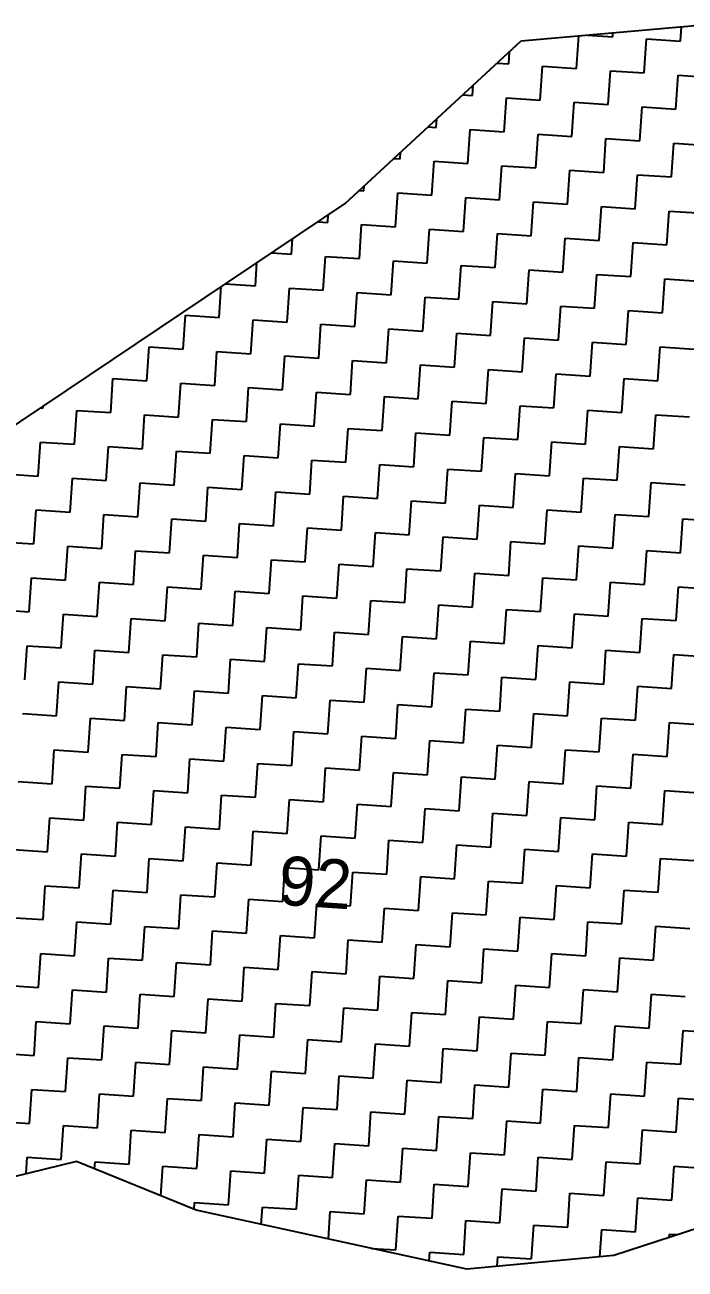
# Model space of a CAD drawing. Header units: metres. Extents: x 286068 to 287358, y 2005630 to 2007098.
# Drawn here: x 287064.4 to 287127.5, y 2006490 to 2006608.8 of the extents above; entities that cross this region are included whole.
import ezdxf
from ezdxf.enums import TextEntityAlignment as Align

# ---------------------------------------------------------------- set-up
doc = ezdxf.new("R2010")
doc.units = ezdxf.units.M
doc.layers.add('POLY_HATCH', color=12, linetype='Continuous')
doc.layers.add('TEXT_PARCEL', color=7, linetype='Continuous')
doc.styles.add('TEXT_MAP', font='')
doc.styles.get('TEXT_MAP').set_extended_font_data('Kruti Dev 050')

msp = doc.modelspace()

# ---------------------------------------------------------------- linework, layer by layer
at = {"layer": 'POLY_HATCH'}
for p, q in [((287111.83, 2006607.26), (287135.23, 2006609.32)), ((287095, 2006591.73), (287111.83, 2006607.26)), ((287059.69, 2006568.04), (287095, 2006591.73)), ((287069.34, 2006500.27), (287058.55, 2006497.64)), ((287080.76, 2006495.61), (287069.34, 2006500.27)), ((287137.81, 2006496.85), (287120.69, 2006491.28)), ((287106.64, 2006489.98), (287080.76, 2006495.61)), ((287120.69, 2006491.28), (287106.64, 2006489.98))]:
    msp.add_line(p, q, dxfattribs=at)
at = {"layer": 'POLY_HATCH', "linetype": 'Continuous'}
for p, q in [((287120.57, 2006607.65), (287120.59, 2006608.03)), ((287127.05, 2006607.22), (287127.14, 2006608.61)), ((287117.11, 2006604.63), (287117.32, 2006607.74)), ((287118.15, 2006607.81), (287120.57, 2006607.65)), ((287123.59, 2006604.2), (287123.81, 2006607.44)), ((287123.81, 2006607.44), (287127.05, 2006607.22)), ((287110.63, 2006605.06), (287110.7, 2006606.22)), ((287109.53, 2006605.13), (287110.63, 2006605.06)), ((287113.65, 2006601.6), (287113.87, 2006604.84)), ((287113.87, 2006604.84), (287117.11, 2006604.63)), ((287120.14, 2006601.17), (287120.35, 2006604.41)), ((287120.35, 2006604.41), (287123.59, 2006604.2)), ((287126.62, 2006600.74), (287126.83, 2006603.98)), ((287126.83, 2006603.98), (287130.08, 2006603.77)), ((287106.23, 2006602.09), (287107.17, 2006602.03)), ((287107.17, 2006602.03), (287107.23, 2006603.02)), ((287110.2, 2006598.57), (287110.41, 2006601.82)), ((287110.41, 2006601.82), (287113.65, 2006601.6)), ((287116.68, 2006598.14), (287116.89, 2006601.39)), ((287116.89, 2006601.39), (287120.14, 2006601.17)), ((287123.16, 2006597.71), (287123.38, 2006600.96)), ((287123.38, 2006600.96), (287126.62, 2006600.74)), ((287103.71, 2006599), (287103.77, 2006599.82)), ((287102.94, 2006599.06), (287103.71, 2006599)), ((287106.74, 2006595.55), (287106.95, 2006598.79)), ((287106.95, 2006598.79), (287110.2, 2006598.57)), ((287113.22, 2006595.12), (287113.44, 2006598.36)), ((287113.44, 2006598.36), (287116.68, 2006598.14)), ((287119.71, 2006594.69), (287119.92, 2006597.93)), ((287119.92, 2006597.93), (287123.16, 2006597.71)), ((287126.19, 2006594.26), (287126.4, 2006597.5)), ((287126.4, 2006597.5), (287129.65, 2006597.28)), ((287100.25, 2006595.98), (287100.3, 2006596.62)), ((287099.65, 2006596.02), (287100.25, 2006595.98)), ((287103.28, 2006592.52), (287103.5, 2006595.76)), ((287103.5, 2006595.76), (287106.74, 2006595.55)), ((287109.76, 2006592.09), (287109.98, 2006595.33)), ((287109.98, 2006595.33), (287113.22, 2006595.12)), ((287116.25, 2006591.66), (287116.46, 2006594.9)), ((287116.46, 2006594.9), (287119.71, 2006594.69)), ((287122.73, 2006591.23), (287122.95, 2006594.47)), ((287122.95, 2006594.47), (287126.19, 2006594.26)), ((287096.36, 2006592.98), (287096.8, 2006592.95)), ((287096.8, 2006592.95), (287096.83, 2006593.42)), ((287099.82, 2006589.49), (287100.04, 2006592.74)), ((287100.04, 2006592.74), (287103.28, 2006592.52)), ((287106.31, 2006589.06), (287106.52, 2006592.31)), ((287106.52, 2006592.31), (287109.76, 2006592.09)), ((287112.79, 2006588.63), (287113.01, 2006591.88)), ((287113.01, 2006591.88), (287116.25, 2006591.66)), ((287119.27, 2006588.2), (287119.49, 2006591.45)), ((287119.49, 2006591.45), (287122.73, 2006591.23)), ((287093.34, 2006589.93), (287093.39, 2006590.65)), ((287125.76, 2006587.77), (287125.97, 2006591.01)), ((287125.97, 2006591.01), (287129.22, 2006590.8)), ((287092.4, 2006589.99), (287093.34, 2006589.93)), ((287096.37, 2006586.47), (287096.58, 2006589.71)), ((287096.58, 2006589.71), (287099.82, 2006589.49)), ((287102.85, 2006586.04), (287103.07, 2006589.28)), ((287103.07, 2006589.28), (287106.31, 2006589.06)), ((287089.88, 2006586.9), (287089.98, 2006588.36)), ((287109.33, 2006585.61), (287109.55, 2006588.85)), ((287109.55, 2006588.85), (287112.79, 2006588.63)), ((287115.82, 2006585.18), (287116.03, 2006588.42)), ((287116.03, 2006588.42), (287119.27, 2006588.2)), ((287122.3, 2006584.75), (287122.52, 2006587.99)), ((287122.52, 2006587.99), (287125.76, 2006587.77)), ((287087.99, 2006587.02), (287089.88, 2006586.9)), ((287092.91, 2006583.44), (287093.13, 2006586.68)), ((287093.13, 2006586.68), (287096.37, 2006586.47)), ((287086.43, 2006583.87), (287086.57, 2006586.08)), ((287099.39, 2006583.01), (287099.61, 2006586.25)), ((287099.61, 2006586.25), (287102.85, 2006586.04)), ((287105.88, 2006582.58), (287106.09, 2006585.82)), ((287106.09, 2006585.82), (287109.33, 2006585.61)), ((287112.36, 2006582.15), (287112.58, 2006585.39)), ((287112.58, 2006585.39), (287115.82, 2006585.18)), ((287118.84, 2006581.72), (287119.06, 2006584.96)), ((287119.06, 2006584.96), (287122.3, 2006584.75)), ((287125.33, 2006581.29), (287125.54, 2006584.53)), ((287125.54, 2006584.53), (287128.79, 2006584.32)), ((287082.97, 2006580.85), (287083.16, 2006583.79)), ((287083.57, 2006584.06), (287086.43, 2006583.87)), ((287089.45, 2006580.41), (287089.67, 2006583.66)), ((287089.67, 2006583.66), (287092.91, 2006583.44)), ((287095.94, 2006579.98), (287096.15, 2006583.23)), ((287096.15, 2006583.23), (287099.39, 2006583.01)), ((287102.42, 2006579.55), (287102.64, 2006582.8)), ((287102.64, 2006582.8), (287105.88, 2006582.58)), ((287108.9, 2006579.12), (287109.12, 2006582.37)), ((287109.12, 2006582.37), (287112.36, 2006582.15)), ((287115.39, 2006578.69), (287115.6, 2006581.93)), ((287115.6, 2006581.93), (287118.84, 2006581.72)), ((287079.51, 2006577.82), (287079.73, 2006581.06)), ((287079.73, 2006581.06), (287082.97, 2006580.85)), ((287121.87, 2006578.26), (287122.09, 2006581.5)), ((287122.09, 2006581.5), (287125.33, 2006581.29)), ((287086, 2006577.39), (287086.21, 2006580.63)), ((287086.21, 2006580.63), (287089.45, 2006580.41)), ((287092.48, 2006576.96), (287092.69, 2006580.2)), ((287092.69, 2006580.2), (287095.94, 2006579.98)), ((287098.96, 2006576.53), (287099.18, 2006579.77)), ((287099.18, 2006579.77), (287102.42, 2006579.55)), ((287105.45, 2006576.1), (287105.66, 2006579.34)), ((287105.66, 2006579.34), (287108.9, 2006579.12)), ((287111.93, 2006575.67), (287112.15, 2006578.91)), ((287112.15, 2006578.91), (287115.39, 2006578.69)), ((287118.41, 2006575.24), (287118.63, 2006578.48)), ((287118.63, 2006578.48), (287121.87, 2006578.26)), ((287076.06, 2006574.79), (287076.27, 2006578.03)), ((287076.27, 2006578.03), (287079.51, 2006577.82)), ((287082.54, 2006574.36), (287082.75, 2006577.6)), ((287082.75, 2006577.6), (287086, 2006577.39)), ((287089.02, 2006573.93), (287089.24, 2006577.17)), ((287089.24, 2006577.17), (287092.48, 2006576.96)), ((287124.9, 2006574.81), (287125.11, 2006578.05)), ((287125.11, 2006578.05), (287128.35, 2006577.83)), ((287095.51, 2006573.5), (287095.72, 2006576.74)), ((287095.72, 2006576.74), (287098.96, 2006576.53)), ((287101.99, 2006573.07), (287102.2, 2006576.31)), ((287102.2, 2006576.31), (287105.45, 2006576.1)), ((287072.6, 2006571.77), (287072.81, 2006575.01)), ((287072.81, 2006575.01), (287076.06, 2006574.79)), ((287108.47, 2006572.64), (287108.69, 2006575.88)), ((287108.69, 2006575.88), (287111.93, 2006575.67)), ((287114.96, 2006572.21), (287115.17, 2006575.45)), ((287115.17, 2006575.45), (287118.41, 2006575.24)), ((287121.44, 2006571.78), (287121.66, 2006575.02)), ((287121.66, 2006575.02), (287124.9, 2006574.81)), ((287079.08, 2006571.33), (287079.3, 2006574.58)), ((287079.3, 2006574.58), (287082.54, 2006574.36)), ((287085.57, 2006570.9), (287085.78, 2006574.15)), ((287085.78, 2006574.15), (287089.02, 2006573.93)), ((287092.05, 2006570.47), (287092.26, 2006573.72)), ((287092.26, 2006573.72), (287095.51, 2006573.5)), ((287066.11, 2006572.2), (287066.13, 2006572.36)), ((287098.53, 2006570.04), (287098.75, 2006573.29)), ((287098.75, 2006573.29), (287101.99, 2006573.07)), ((287105.02, 2006569.61), (287105.23, 2006572.86)), ((287105.23, 2006572.86), (287108.47, 2006572.64)), ((287111.5, 2006569.18), (287111.72, 2006572.42)), ((287111.72, 2006572.42), (287114.96, 2006572.21)), ((287065.9, 2006572.21), (287066.11, 2006572.2)), ((287069.14, 2006568.74), (287069.36, 2006571.98)), ((287069.36, 2006571.98), (287072.6, 2006571.77)), ((287075.62, 2006568.31), (287075.84, 2006571.55)), ((287075.84, 2006571.55), (287079.08, 2006571.33)), ((287117.98, 2006568.75), (287118.2, 2006571.99)), ((287118.2, 2006571.99), (287121.44, 2006571.78)), ((287124.47, 2006568.32), (287124.68, 2006571.56)), ((287124.68, 2006571.56), (287127.92, 2006571.35)), ((287082.11, 2006567.88), (287082.32, 2006571.12)), ((287082.32, 2006571.12), (287085.57, 2006570.9)), ((287088.59, 2006567.45), (287088.81, 2006570.69)), ((287088.81, 2006570.69), (287092.05, 2006570.47)), ((287095.08, 2006567.02), (287095.29, 2006570.26)), ((287095.29, 2006570.26), (287098.53, 2006570.04)), ((287065.68, 2006565.71), (287065.9, 2006568.95)), ((287065.9, 2006568.95), (287069.14, 2006568.74)), ((287101.56, 2006566.59), (287101.77, 2006569.83)), ((287101.77, 2006569.83), (287105.02, 2006569.61)), ((287108.04, 2006566.16), (287108.26, 2006569.4)), ((287108.26, 2006569.4), (287111.5, 2006569.18)), ((287114.53, 2006565.73), (287114.74, 2006568.97)), ((287114.74, 2006568.97), (287117.98, 2006568.75)), ((287072.17, 2006565.28), (287072.38, 2006568.52)), ((287072.38, 2006568.52), (287075.62, 2006568.31)), ((287078.65, 2006564.85), (287078.87, 2006568.09)), ((287078.87, 2006568.09), (287082.11, 2006567.88)), ((287085.14, 2006564.42), (287085.35, 2006567.66)), ((287085.35, 2006567.66), (287088.59, 2006567.45)), ((287121.01, 2006565.3), (287121.23, 2006568.54)), ((287121.23, 2006568.54), (287124.47, 2006568.32)), ((287091.62, 2006563.99), (287091.83, 2006567.23)), ((287091.83, 2006567.23), (287095.08, 2006567.02)), ((287098.1, 2006563.56), (287098.32, 2006566.8)), ((287098.32, 2006566.8), (287101.56, 2006566.59)), ((287062.44, 2006565.93), (287065.68, 2006565.71)), ((287068.71, 2006562.26), (287068.93, 2006565.5)), ((287068.93, 2006565.5), (287072.17, 2006565.28)), ((287104.59, 2006563.13), (287104.8, 2006566.37)), ((287104.8, 2006566.37), (287108.04, 2006566.16)), ((287111.07, 2006562.7), (287111.28, 2006565.94)), ((287111.28, 2006565.94), (287114.53, 2006565.73)), ((287117.55, 2006562.27), (287117.77, 2006565.51)), ((287117.77, 2006565.51), (287121.01, 2006565.3)), ((287075.19, 2006561.82), (287075.41, 2006565.07)), ((287075.41, 2006565.07), (287078.65, 2006564.85)), ((287081.68, 2006561.39), (287081.89, 2006564.64)), ((287081.89, 2006564.64), (287085.14, 2006564.42)), ((287088.16, 2006560.96), (287088.38, 2006564.21)), ((287088.38, 2006564.21), (287091.62, 2006563.99)), ((287124.04, 2006561.84), (287124.25, 2006565.08)), ((287124.25, 2006565.08), (287127.49, 2006564.86)), ((287094.65, 2006560.53), (287094.86, 2006563.78)), ((287094.86, 2006563.78), (287098.1, 2006563.56)), ((287101.13, 2006560.1), (287101.34, 2006563.34)), ((287101.34, 2006563.34), (287104.59, 2006563.13)), ((287107.61, 2006559.67), (287107.83, 2006562.91)), ((287107.83, 2006562.91), (287111.07, 2006562.7)), ((287065.25, 2006559.23), (287065.47, 2006562.47)), ((287065.47, 2006562.47), (287068.71, 2006562.26)), ((287071.74, 2006558.8), (287071.95, 2006562.04)), ((287071.95, 2006562.04), (287075.19, 2006561.82)), ((287114.1, 2006559.24), (287114.31, 2006562.48)), ((287114.31, 2006562.48), (287117.55, 2006562.27)), ((287120.58, 2006558.81), (287120.8, 2006562.05)), ((287120.8, 2006562.05), (287124.04, 2006561.84)), ((287078.22, 2006558.37), (287078.44, 2006561.61)), ((287078.44, 2006561.61), (287081.68, 2006561.39)), ((287084.7, 2006557.94), (287084.92, 2006561.18)), ((287084.92, 2006561.18), (287088.16, 2006560.96)), ((287091.19, 2006557.51), (287091.4, 2006560.75)), ((287091.4, 2006560.75), (287094.65, 2006560.53)), ((287127.06, 2006558.38), (287127.28, 2006561.62)), ((287127.28, 2006561.62), (287130.52, 2006561.41)), ((287062.01, 2006559.44), (287065.25, 2006559.23)), ((287097.67, 2006557.08), (287097.89, 2006560.32)), ((287097.89, 2006560.32), (287101.13, 2006560.1)), ((287104.16, 2006556.65), (287104.37, 2006559.89)), ((287104.37, 2006559.89), (287107.61, 2006559.67)), ((287110.64, 2006556.22), (287110.85, 2006559.46)), ((287110.85, 2006559.46), (287114.1, 2006559.24)), ((287068.28, 2006555.77), (287068.5, 2006559.01)), ((287068.5, 2006559.01), (287071.74, 2006558.8)), ((287074.76, 2006555.34), (287074.98, 2006558.58)), ((287074.98, 2006558.58), (287078.22, 2006558.37)), ((287081.25, 2006554.91), (287081.46, 2006558.15)), ((287081.46, 2006558.15), (287084.7, 2006557.94)), ((287117.12, 2006555.79), (287117.34, 2006559.03)), ((287117.34, 2006559.03), (287120.58, 2006558.81)), ((287123.61, 2006555.35), (287123.82, 2006558.6)), ((287123.82, 2006558.6), (287127.06, 2006558.38)), ((287087.73, 2006554.48), (287087.95, 2006557.72)), ((287087.95, 2006557.72), (287091.19, 2006557.51)), ((287094.21, 2006554.05), (287094.43, 2006557.29)), ((287094.43, 2006557.29), (287097.67, 2006557.08)), ((287064.82, 2006552.74), (287065.04, 2006555.99)), ((287065.04, 2006555.99), (287068.28, 2006555.77)), ((287100.7, 2006553.62), (287100.91, 2006556.86)), ((287100.91, 2006556.86), (287104.16, 2006556.65)), ((287107.18, 2006553.19), (287107.4, 2006556.43)), ((287107.4, 2006556.43), (287110.64, 2006556.22)), ((287113.67, 2006552.76), (287113.88, 2006556)), ((287113.88, 2006556), (287117.12, 2006555.79)), ((287071.31, 2006552.31), (287071.52, 2006555.56)), ((287071.52, 2006555.56), (287074.76, 2006555.34)), ((287077.79, 2006551.88), (287078.01, 2006555.13)), ((287078.01, 2006555.13), (287081.25, 2006554.91)), ((287084.27, 2006551.45), (287084.49, 2006554.7)), ((287084.49, 2006554.7), (287087.73, 2006554.48)), ((287120.15, 2006552.33), (287120.36, 2006555.57)), ((287120.36, 2006555.57), (287123.61, 2006555.35)), ((287126.63, 2006551.9), (287126.85, 2006555.14)), ((287126.85, 2006555.14), (287130.09, 2006554.92)), ((287090.76, 2006551.02), (287090.97, 2006554.26)), ((287090.97, 2006554.26), (287094.21, 2006554.05)), ((287097.24, 2006550.59), (287097.46, 2006553.83)), ((287097.46, 2006553.83), (287100.7, 2006553.62)), ((287103.73, 2006550.16), (287103.94, 2006553.4)), ((287103.94, 2006553.4), (287107.18, 2006553.19)), ((287061.58, 2006552.96), (287064.82, 2006552.74)), ((287067.85, 2006549.29), (287068.07, 2006552.53)), ((287068.07, 2006552.53), (287071.31, 2006552.31)), ((287110.21, 2006549.73), (287110.42, 2006552.97)), ((287110.42, 2006552.97), (287113.67, 2006552.76)), ((287116.69, 2006549.3), (287116.91, 2006552.54)), ((287116.91, 2006552.54), (287120.15, 2006552.33)), ((287074.33, 2006548.86), (287074.55, 2006552.1)), ((287074.55, 2006552.1), (287077.79, 2006551.88)), ((287080.82, 2006548.43), (287081.03, 2006551.67)), ((287081.03, 2006551.67), (287084.27, 2006551.45)), ((287087.3, 2006548), (287087.52, 2006551.24)), ((287087.52, 2006551.24), (287090.76, 2006551.02)), ((287123.18, 2006548.87), (287123.39, 2006552.11)), ((287123.39, 2006552.11), (287126.63, 2006551.9)), ((287093.78, 2006547.57), (287094, 2006550.81)), ((287094, 2006550.81), (287097.24, 2006550.59)), ((287100.27, 2006547.14), (287100.48, 2006550.38)), ((287100.48, 2006550.38), (287103.73, 2006550.16)), ((287106.75, 2006546.71), (287106.97, 2006549.95)), ((287106.97, 2006549.95), (287110.21, 2006549.73)), ((287064.39, 2006546.26), (287064.61, 2006549.5)), ((287064.61, 2006549.5), (287067.85, 2006549.29)), ((287070.88, 2006545.83), (287071.09, 2006549.07)), ((287071.09, 2006549.07), (287074.33, 2006548.86)), ((287077.36, 2006545.4), (287077.58, 2006548.64)), ((287077.58, 2006548.64), (287080.82, 2006548.43)), ((287113.24, 2006546.27), (287113.45, 2006549.52)), ((287113.45, 2006549.52), (287116.69, 2006549.3)), ((287119.72, 2006545.84), (287119.93, 2006549.09)), ((287119.93, 2006549.09), (287123.18, 2006548.87)), ((287126.2, 2006545.41), (287126.42, 2006548.66)), ((287126.42, 2006548.66), (287129.66, 2006548.44)), ((287083.84, 2006544.97), (287084.06, 2006548.21)), ((287084.06, 2006548.21), (287087.3, 2006548)), ((287090.33, 2006544.54), (287090.54, 2006547.78)), ((287090.54, 2006547.78), (287093.78, 2006547.57)), ((287096.81, 2006544.11), (287097.03, 2006547.35)), ((287097.03, 2006547.35), (287100.27, 2006547.14)), ((287103.29, 2006543.68), (287103.51, 2006546.92)), ((287103.51, 2006546.92), (287106.75, 2006546.71)), ((287109.78, 2006543.25), (287109.99, 2006546.49)), ((287109.99, 2006546.49), (287113.24, 2006546.27)), ((287067.42, 2006542.8), (287067.63, 2006546.05)), ((287067.63, 2006546.05), (287070.88, 2006545.83)), ((287073.9, 2006542.37), (287074.12, 2006545.62)), ((287074.12, 2006545.62), (287077.36, 2006545.4)), ((287080.39, 2006541.94), (287080.6, 2006545.19)), ((287080.6, 2006545.19), (287083.84, 2006544.97)), ((287116.26, 2006542.82), (287116.48, 2006546.06)), ((287116.48, 2006546.06), (287119.72, 2006545.84)), ((287122.75, 2006542.39), (287122.96, 2006545.63)), ((287122.96, 2006545.63), (287126.2, 2006545.41)), ((287086.87, 2006541.51), (287087.09, 2006544.75)), ((287087.09, 2006544.75), (287090.33, 2006544.54)), ((287093.35, 2006541.08), (287093.57, 2006544.32)), ((287093.57, 2006544.32), (287096.81, 2006544.11)), ((287099.84, 2006540.65), (287100.05, 2006543.89)), ((287100.05, 2006543.89), (287103.29, 2006543.68)), ((287064.18, 2006543.02), (287067.42, 2006542.8)), ((287106.32, 2006540.22), (287106.54, 2006543.46)), ((287106.54, 2006543.46), (287109.78, 2006543.25)), ((287112.81, 2006539.79), (287113.02, 2006543.03)), ((287113.02, 2006543.03), (287116.26, 2006542.82)), ((287070.45, 2006539.35), (287070.66, 2006542.59)), ((287070.66, 2006542.59), (287073.9, 2006542.37)), ((287076.93, 2006538.92), (287077.14, 2006542.16)), ((287077.14, 2006542.16), (287080.39, 2006541.94)), ((287083.41, 2006538.49), (287083.63, 2006541.73)), ((287083.63, 2006541.73), (287086.87, 2006541.51)), ((287119.29, 2006539.36), (287119.5, 2006542.6)), ((287119.5, 2006542.6), (287122.75, 2006542.39)), ((287125.77, 2006538.93), (287125.99, 2006542.17)), ((287125.99, 2006542.17), (287129.23, 2006541.96)), ((287089.9, 2006538.06), (287090.11, 2006541.3)), ((287090.11, 2006541.3), (287093.35, 2006541.08)), ((287096.38, 2006537.63), (287096.6, 2006540.87)), ((287096.6, 2006540.87), (287099.84, 2006540.65)), ((287102.86, 2006537.19), (287103.08, 2006540.44)), ((287103.08, 2006540.44), (287106.32, 2006540.22)), ((287066.99, 2006536.32), (287067.2, 2006539.56)), ((287067.2, 2006539.56), (287070.45, 2006539.35)), ((287073.47, 2006535.89), (287073.69, 2006539.13)), ((287073.69, 2006539.13), (287076.93, 2006538.92)), ((287109.35, 2006536.76), (287109.56, 2006540.01)), ((287109.56, 2006540.01), (287112.81, 2006539.79)), ((287115.83, 2006536.33), (287116.05, 2006539.58)), ((287116.05, 2006539.58), (287119.29, 2006539.36)), ((287122.32, 2006535.9), (287122.53, 2006539.15)), ((287122.53, 2006539.15), (287125.77, 2006538.93)), ((287079.96, 2006535.46), (287080.17, 2006538.7)), ((287080.17, 2006538.7), (287083.41, 2006538.49)), ((287086.44, 2006535.03), (287086.66, 2006538.27)), ((287086.66, 2006538.27), (287089.9, 2006538.06)), ((287092.92, 2006534.6), (287093.14, 2006537.84)), ((287093.14, 2006537.84), (287096.38, 2006537.63)), ((287099.41, 2006534.17), (287099.62, 2006537.41)), ((287099.62, 2006537.41), (287102.86, 2006537.19)), ((287105.89, 2006533.74), (287106.11, 2006536.98)), ((287106.11, 2006536.98), (287109.35, 2006536.76)), ((287063.75, 2006536.54), (287066.99, 2006536.32)), ((287070.02, 2006532.86), (287070.23, 2006536.11)), ((287070.23, 2006536.11), (287073.47, 2006535.89)), ((287076.5, 2006532.43), (287076.71, 2006535.67)), ((287076.71, 2006535.67), (287079.96, 2006535.46)), ((287112.37, 2006533.31), (287112.59, 2006536.55)), ((287112.59, 2006536.55), (287115.83, 2006536.33)), ((287118.86, 2006532.88), (287119.07, 2006536.12)), ((287119.07, 2006536.12), (287122.32, 2006535.9)), ((287125.34, 2006532.45), (287125.56, 2006535.69)), ((287125.56, 2006535.69), (287128.8, 2006535.47)), ((287082.98, 2006532), (287083.2, 2006535.24)), ((287083.2, 2006535.24), (287086.44, 2006535.03)), ((287089.47, 2006531.57), (287089.68, 2006534.81)), ((287089.68, 2006534.81), (287092.92, 2006534.6)), ((287095.95, 2006531.14), (287096.17, 2006534.38)), ((287096.17, 2006534.38), (287099.41, 2006534.17)), ((287102.43, 2006530.71), (287102.65, 2006533.95)), ((287102.65, 2006533.95), (287105.89, 2006533.74)), ((287108.92, 2006530.28), (287109.13, 2006533.52)), ((287109.13, 2006533.52), (287112.37, 2006533.31)), ((287066.56, 2006529.84), (287066.77, 2006533.08)), ((287066.77, 2006533.08), (287070.02, 2006532.86)), ((287073.04, 2006529.41), (287073.26, 2006532.65)), ((287073.26, 2006532.65), (287076.5, 2006532.43)), ((287079.53, 2006528.98), (287079.74, 2006532.22)), ((287079.74, 2006532.22), (287082.98, 2006532)), ((287115.4, 2006529.85), (287115.62, 2006533.09)), ((287115.62, 2006533.09), (287118.86, 2006532.88)), ((287121.88, 2006529.42), (287122.1, 2006532.66)), ((287122.1, 2006532.66), (287125.34, 2006532.45)), ((287086.01, 2006528.55), (287086.22, 2006531.79)), ((287086.22, 2006531.79), (287089.47, 2006531.57)), ((287092.49, 2006528.12), (287092.71, 2006531.36)), ((287092.71, 2006531.36), (287095.95, 2006531.14)), ((287098.98, 2006527.68), (287099.19, 2006530.93)), ((287099.19, 2006530.93), (287102.43, 2006530.71)), ((287063.32, 2006530.05), (287066.56, 2006529.84)), ((287069.59, 2006526.38), (287069.8, 2006529.62)), ((287069.8, 2006529.62), (287073.04, 2006529.41)), ((287105.46, 2006527.25), (287105.68, 2006530.5)), ((287105.68, 2006530.5), (287108.92, 2006530.28)), ((287111.94, 2006526.82), (287112.16, 2006530.07)), ((287112.16, 2006530.07), (287115.4, 2006529.85)), ((287118.43, 2006526.39), (287118.64, 2006529.64)), ((287118.64, 2006529.64), (287121.88, 2006529.42)), ((287076.07, 2006525.95), (287076.28, 2006529.19)), ((287076.28, 2006529.19), (287079.53, 2006528.98)), ((287082.55, 2006525.52), (287082.77, 2006528.76)), ((287082.77, 2006528.76), (287086.01, 2006528.55)), ((287124.91, 2006525.96), (287125.13, 2006529.2)), ((287125.13, 2006529.2), (287128.37, 2006528.99)), ((287089.04, 2006525.09), (287089.25, 2006528.33)), ((287089.25, 2006528.33), (287092.49, 2006528.12)), ((287095.52, 2006524.66), (287095.74, 2006527.9)), ((287095.74, 2006527.9), (287098.98, 2006527.68)), ((287102, 2006524.23), (287102.22, 2006527.47)), ((287102.22, 2006527.47), (287105.46, 2006527.25)), ((287066.13, 2006523.35), (287066.34, 2006526.59)), ((287066.34, 2006526.59), (287069.59, 2006526.38)), ((287072.61, 2006522.92), (287072.83, 2006526.16)), ((287072.83, 2006526.16), (287076.07, 2006525.95)), ((287108.49, 2006523.8), (287108.7, 2006527.04)), ((287108.7, 2006527.04), (287111.94, 2006526.82)), ((287114.97, 2006523.37), (287115.19, 2006526.61)), ((287115.19, 2006526.61), (287118.43, 2006526.39)), ((287121.45, 2006522.94), (287121.67, 2006526.18)), ((287121.67, 2006526.18), (287124.91, 2006525.96)), ((287079.1, 2006522.49), (287079.31, 2006525.73)), ((287079.31, 2006525.73), (287082.55, 2006525.52)), ((287085.58, 2006522.06), (287085.79, 2006525.3)), ((287085.79, 2006525.3), (287089.04, 2006525.09)), ((287092.06, 2006521.63), (287092.28, 2006524.87)), ((287092.28, 2006524.87), (287095.52, 2006524.66)), ((287098.55, 2006521.2), (287098.76, 2006524.44)), ((287098.76, 2006524.44), (287102, 2006524.23)), ((287105.03, 2006520.77), (287105.25, 2006524.01)), ((287105.25, 2006524.01), (287108.49, 2006523.8)), ((287062.89, 2006523.57), (287066.13, 2006523.35)), ((287069.15, 2006519.9), (287069.37, 2006523.14)), ((287069.37, 2006523.14), (287072.61, 2006522.92)), ((287075.64, 2006519.47), (287075.85, 2006522.71)), ((287075.85, 2006522.71), (287079.1, 2006522.49)), ((287111.51, 2006520.34), (287111.73, 2006523.58)), ((287111.73, 2006523.58), (287114.97, 2006523.37)), ((287118, 2006519.91), (287118.21, 2006523.15)), ((287118.21, 2006523.15), (287121.45, 2006522.94)), ((287124.48, 2006519.48), (287124.7, 2006522.72)), ((287124.7, 2006522.72), (287127.94, 2006522.51)), ((287082.12, 2006519.04), (287082.34, 2006522.28)), ((287082.34, 2006522.28), (287085.58, 2006522.06)), ((287088.61, 2006518.6), (287088.82, 2006521.85)), ((287088.82, 2006521.85), (287092.06, 2006521.63)), ((287095.09, 2006518.17), (287095.3, 2006521.42)), ((287095.3, 2006521.42), (287098.55, 2006521.2)), ((287065.7, 2006516.87), (287065.91, 2006520.11)), ((287065.91, 2006520.11), (287069.15, 2006519.9)), ((287101.57, 2006517.74), (287101.79, 2006520.99)), ((287101.79, 2006520.99), (287105.03, 2006520.77)), ((287108.06, 2006517.31), (287108.27, 2006520.56)), ((287108.27, 2006520.56), (287111.51, 2006520.34)), ((287114.54, 2006516.88), (287114.76, 2006520.12)), ((287114.76, 2006520.12), (287118, 2006519.91)), ((287072.18, 2006516.44), (287072.4, 2006519.68)), ((287072.4, 2006519.68), (287075.64, 2006519.47)), ((287078.67, 2006516.01), (287078.88, 2006519.25)), ((287078.88, 2006519.25), (287082.12, 2006519.04)), ((287121.02, 2006516.45), (287121.24, 2006519.69)), ((287121.24, 2006519.69), (287124.48, 2006519.48)), ((287085.15, 2006515.58), (287085.36, 2006518.82)), ((287085.36, 2006518.82), (287088.61, 2006518.6)), ((287091.63, 2006515.15), (287091.85, 2006518.39)), ((287091.85, 2006518.39), (287095.09, 2006518.17)), ((287098.12, 2006514.72), (287098.33, 2006517.96)), ((287098.33, 2006517.96), (287101.57, 2006517.74)), ((287062.46, 2006517.08), (287065.7, 2006516.87)), ((287068.72, 2006513.41), (287068.94, 2006516.65)), ((287068.94, 2006516.65), (287072.18, 2006516.44)), ((287104.6, 2006514.29), (287104.81, 2006517.53)), ((287104.81, 2006517.53), (287108.06, 2006517.31)), ((287111.08, 2006513.86), (287111.3, 2006517.1)), ((287111.3, 2006517.1), (287114.54, 2006516.88)), ((287117.57, 2006513.43), (287117.78, 2006516.67)), ((287117.78, 2006516.67), (287121.02, 2006516.45)), ((287075.21, 2006512.98), (287075.42, 2006516.22)), ((287075.42, 2006516.22), (287078.67, 2006516.01)), ((287081.69, 2006512.55), (287081.91, 2006515.79)), ((287081.91, 2006515.79), (287085.15, 2006515.58)), ((287088.18, 2006512.12), (287088.39, 2006515.36)), ((287088.39, 2006515.36), (287091.63, 2006515.15)), ((287124.05, 2006513), (287124.27, 2006516.24)), ((287124.27, 2006516.24), (287127.51, 2006516.02)), ((287094.66, 2006511.69), (287094.87, 2006514.93)), ((287094.87, 2006514.93), (287098.12, 2006514.72)), ((287101.14, 2006511.26), (287101.36, 2006514.5)), ((287101.36, 2006514.5), (287104.6, 2006514.29)), ((287065.27, 2006510.39), (287065.48, 2006513.63)), ((287065.48, 2006513.63), (287068.72, 2006513.41)), ((287071.75, 2006509.96), (287071.97, 2006513.2)), ((287071.97, 2006513.2), (287075.21, 2006512.98)), ((287107.63, 2006510.83), (287107.84, 2006514.07)), ((287107.84, 2006514.07), (287111.08, 2006513.86)), ((287114.11, 2006510.4), (287114.33, 2006513.64)), ((287114.33, 2006513.64), (287117.57, 2006513.43)), ((287120.59, 2006509.97), (287120.81, 2006513.21)), ((287120.81, 2006513.21), (287124.05, 2006513)), ((287078.23, 2006509.52), (287078.45, 2006512.77)), ((287078.45, 2006512.77), (287081.69, 2006512.55)), ((287084.72, 2006509.09), (287084.93, 2006512.34)), ((287084.93, 2006512.34), (287088.18, 2006512.12)), ((287091.2, 2006508.66), (287091.42, 2006511.91)), ((287091.42, 2006511.91), (287094.66, 2006511.69)), ((287127.08, 2006509.54), (287127.29, 2006512.78)), ((287127.29, 2006512.78), (287130.53, 2006512.57)), ((287062.03, 2006510.6), (287065.27, 2006510.39)), ((287097.69, 2006508.23), (287097.9, 2006511.48)), ((287097.9, 2006511.48), (287101.14, 2006511.26)), ((287104.17, 2006507.8), (287104.38, 2006511.05)), ((287104.38, 2006511.05), (287107.63, 2006510.83)), ((287110.65, 2006507.37), (287110.87, 2006510.61)), ((287110.87, 2006510.61), (287114.11, 2006510.4)), ((287068.29, 2006506.93), (287068.51, 2006510.17)), ((287068.51, 2006510.17), (287071.75, 2006509.96)), ((287074.78, 2006506.5), (287074.99, 2006509.74)), ((287074.99, 2006509.74), (287078.23, 2006509.52)), ((287117.14, 2006506.94), (287117.35, 2006510.18)), ((287117.35, 2006510.18), (287120.59, 2006509.97)), ((287123.62, 2006506.51), (287123.84, 2006509.75)), ((287123.84, 2006509.75), (287127.08, 2006509.54)), ((287081.26, 2006506.07), (287081.48, 2006509.31)), ((287081.48, 2006509.31), (287084.72, 2006509.09)), ((287087.74, 2006505.64), (287087.96, 2006508.88)), ((287087.96, 2006508.88), (287091.2, 2006508.66)), ((287094.23, 2006505.21), (287094.44, 2006508.45)), ((287094.44, 2006508.45), (287097.69, 2006508.23)), ((287064.84, 2006503.9), (287065.05, 2006507.14)), ((287065.05, 2006507.14), (287068.29, 2006506.93)), ((287100.71, 2006504.78), (287100.93, 2006508.02)), ((287100.93, 2006508.02), (287104.17, 2006507.8)), ((287107.2, 2006504.35), (287107.41, 2006507.59)), ((287107.41, 2006507.59), (287110.65, 2006507.37)), ((287113.68, 2006503.92), (287113.89, 2006507.16)), ((287113.89, 2006507.16), (287117.14, 2006506.94)), ((287071.32, 2006503.47), (287071.54, 2006506.71)), ((287071.54, 2006506.71), (287074.78, 2006506.5)), ((287077.8, 2006503.04), (287078.02, 2006506.28)), ((287078.02, 2006506.28), (287081.26, 2006506.07)), ((287084.29, 2006502.61), (287084.5, 2006505.85)), ((287084.5, 2006505.85), (287087.74, 2006505.64)), ((287120.16, 2006503.49), (287120.38, 2006506.73)), ((287120.38, 2006506.73), (287123.62, 2006506.51)), ((287126.65, 2006503.05), (287126.86, 2006506.3)), ((287126.86, 2006506.3), (287130.1, 2006506.08)), ((287090.77, 2006502.18), (287090.99, 2006505.42)), ((287090.99, 2006505.42), (287094.23, 2006505.21)), ((287097.26, 2006501.75), (287097.47, 2006504.99)), ((287097.47, 2006504.99), (287100.71, 2006504.78)), ((287061.6, 2006504.12), (287064.84, 2006503.9)), ((287067.86, 2006500.45), (287068.08, 2006503.69)), ((287068.08, 2006503.69), (287071.32, 2006503.47)), ((287103.74, 2006501.32), (287103.95, 2006504.56)), ((287103.95, 2006504.56), (287107.2, 2006504.35)), ((287110.22, 2006500.89), (287110.44, 2006504.13)), ((287110.44, 2006504.13), (287113.68, 2006503.92)), ((287116.71, 2006500.46), (287116.92, 2006503.7)), ((287116.92, 2006503.7), (287120.16, 2006503.49)), ((287074.35, 2006500.01), (287074.56, 2006503.26)), ((287074.56, 2006503.26), (287077.8, 2006503.04)), ((287080.83, 2006499.58), (287081.05, 2006502.83)), ((287081.05, 2006502.83), (287084.29, 2006502.61)), ((287087.31, 2006499.15), (287087.53, 2006502.4)), ((287087.53, 2006502.4), (287090.77, 2006502.18)), ((287123.19, 2006500.03), (287123.41, 2006503.27)), ((287123.41, 2006503.27), (287126.65, 2006503.05)), ((287093.8, 2006498.72), (287094.01, 2006501.97)), ((287094.01, 2006501.97), (287097.26, 2006501.75)), ((287100.28, 2006498.29), (287100.5, 2006501.53)), ((287100.5, 2006501.53), (287103.74, 2006501.32)), ((287106.77, 2006497.86), (287106.98, 2006501.1)), ((287106.98, 2006501.1), (287110.22, 2006500.89)), ((287064.52, 2006499.1), (287064.62, 2006500.66)), ((287064.62, 2006500.66), (287067.86, 2006500.45)), ((287071.06, 2006499.57), (287071.11, 2006500.23)), ((287071.11, 2006500.23), (287074.35, 2006500.01)), ((287113.25, 2006497.43), (287113.46, 2006500.67)), ((287113.46, 2006500.67), (287116.71, 2006500.46)), ((287119.73, 2006497), (287119.95, 2006500.24)), ((287119.95, 2006500.24), (287123.19, 2006500.03)), ((287077.4, 2006496.98), (287077.59, 2006499.8)), ((287077.59, 2006499.8), (287080.83, 2006499.58)), ((287083.86, 2006496.13), (287084.07, 2006499.37)), ((287084.07, 2006499.37), (287087.31, 2006499.15)), ((287090.34, 2006495.7), (287090.56, 2006498.94)), ((287090.56, 2006498.94), (287093.8, 2006498.72)), ((287126.22, 2006496.57), (287126.43, 2006499.81)), ((287126.43, 2006499.81), (287129.67, 2006499.6)), ((287096.82, 2006495.27), (287097.04, 2006498.51)), ((287097.04, 2006498.51), (287100.28, 2006498.29)), ((287103.31, 2006494.84), (287103.52, 2006498.08)), ((287103.52, 2006498.08), (287106.77, 2006497.86)), ((287109.79, 2006494.41), (287110.01, 2006497.65)), ((287110.01, 2006497.65), (287113.25, 2006497.43)), ((287080.57, 2006495.69), (287080.62, 2006496.34)), ((287080.62, 2006496.34), (287083.86, 2006496.13)), ((287116.28, 2006493.98), (287116.49, 2006497.22)), ((287116.49, 2006497.22), (287119.73, 2006497)), ((287122.76, 2006493.54), (287122.97, 2006496.79)), ((287122.97, 2006496.79), (287126.22, 2006496.57)), ((287086.99, 2006494.25), (287087.1, 2006495.91)), ((287087.1, 2006495.91), (287090.34, 2006495.7)), ((287093.41, 2006492.86), (287093.58, 2006495.48)), ((287093.58, 2006495.48), (287096.82, 2006495.27)), ((287099.85, 2006491.81), (287100.07, 2006495.05)), ((287100.07, 2006495.05), (287103.31, 2006494.84)), ((287106.34, 2006491.38), (287106.55, 2006494.62)), ((287106.55, 2006494.62), (287109.79, 2006494.41)), ((287112.82, 2006490.95), (287113.03, 2006494.19)), ((287113.03, 2006494.19), (287116.28, 2006493.98)), ((287119.35, 2006491.16), (287119.52, 2006493.76)), ((287119.52, 2006493.76), (287122.76, 2006493.54)), ((287125.98, 2006493), (287126, 2006493.33)), ((287126, 2006493.33), (287126.82, 2006493.28)), ((287097.53, 2006491.96), (287099.85, 2006491.81)), ((287103.04, 2006490.77), (287103.09, 2006491.59)), ((287103.09, 2006491.59), (287106.34, 2006491.38)), ((287109.52, 2006490.25), (287109.58, 2006491.16)), ((287109.58, 2006491.16), (287112.82, 2006490.95))]:
    msp.add_line(p, q, dxfattribs=at)

# ---------------------------------------------------------------- texts
at = {"layer": 'TEXT_PARCEL', "style": 'TEXT_MAP'}
msp.add_text('92', height=4.679, rotation=356.2021, dxfattribs=at).set_placement((287092.16, 2006526.9), align=Align.MIDDLE)

doc.saveas('drawing.dxf')
